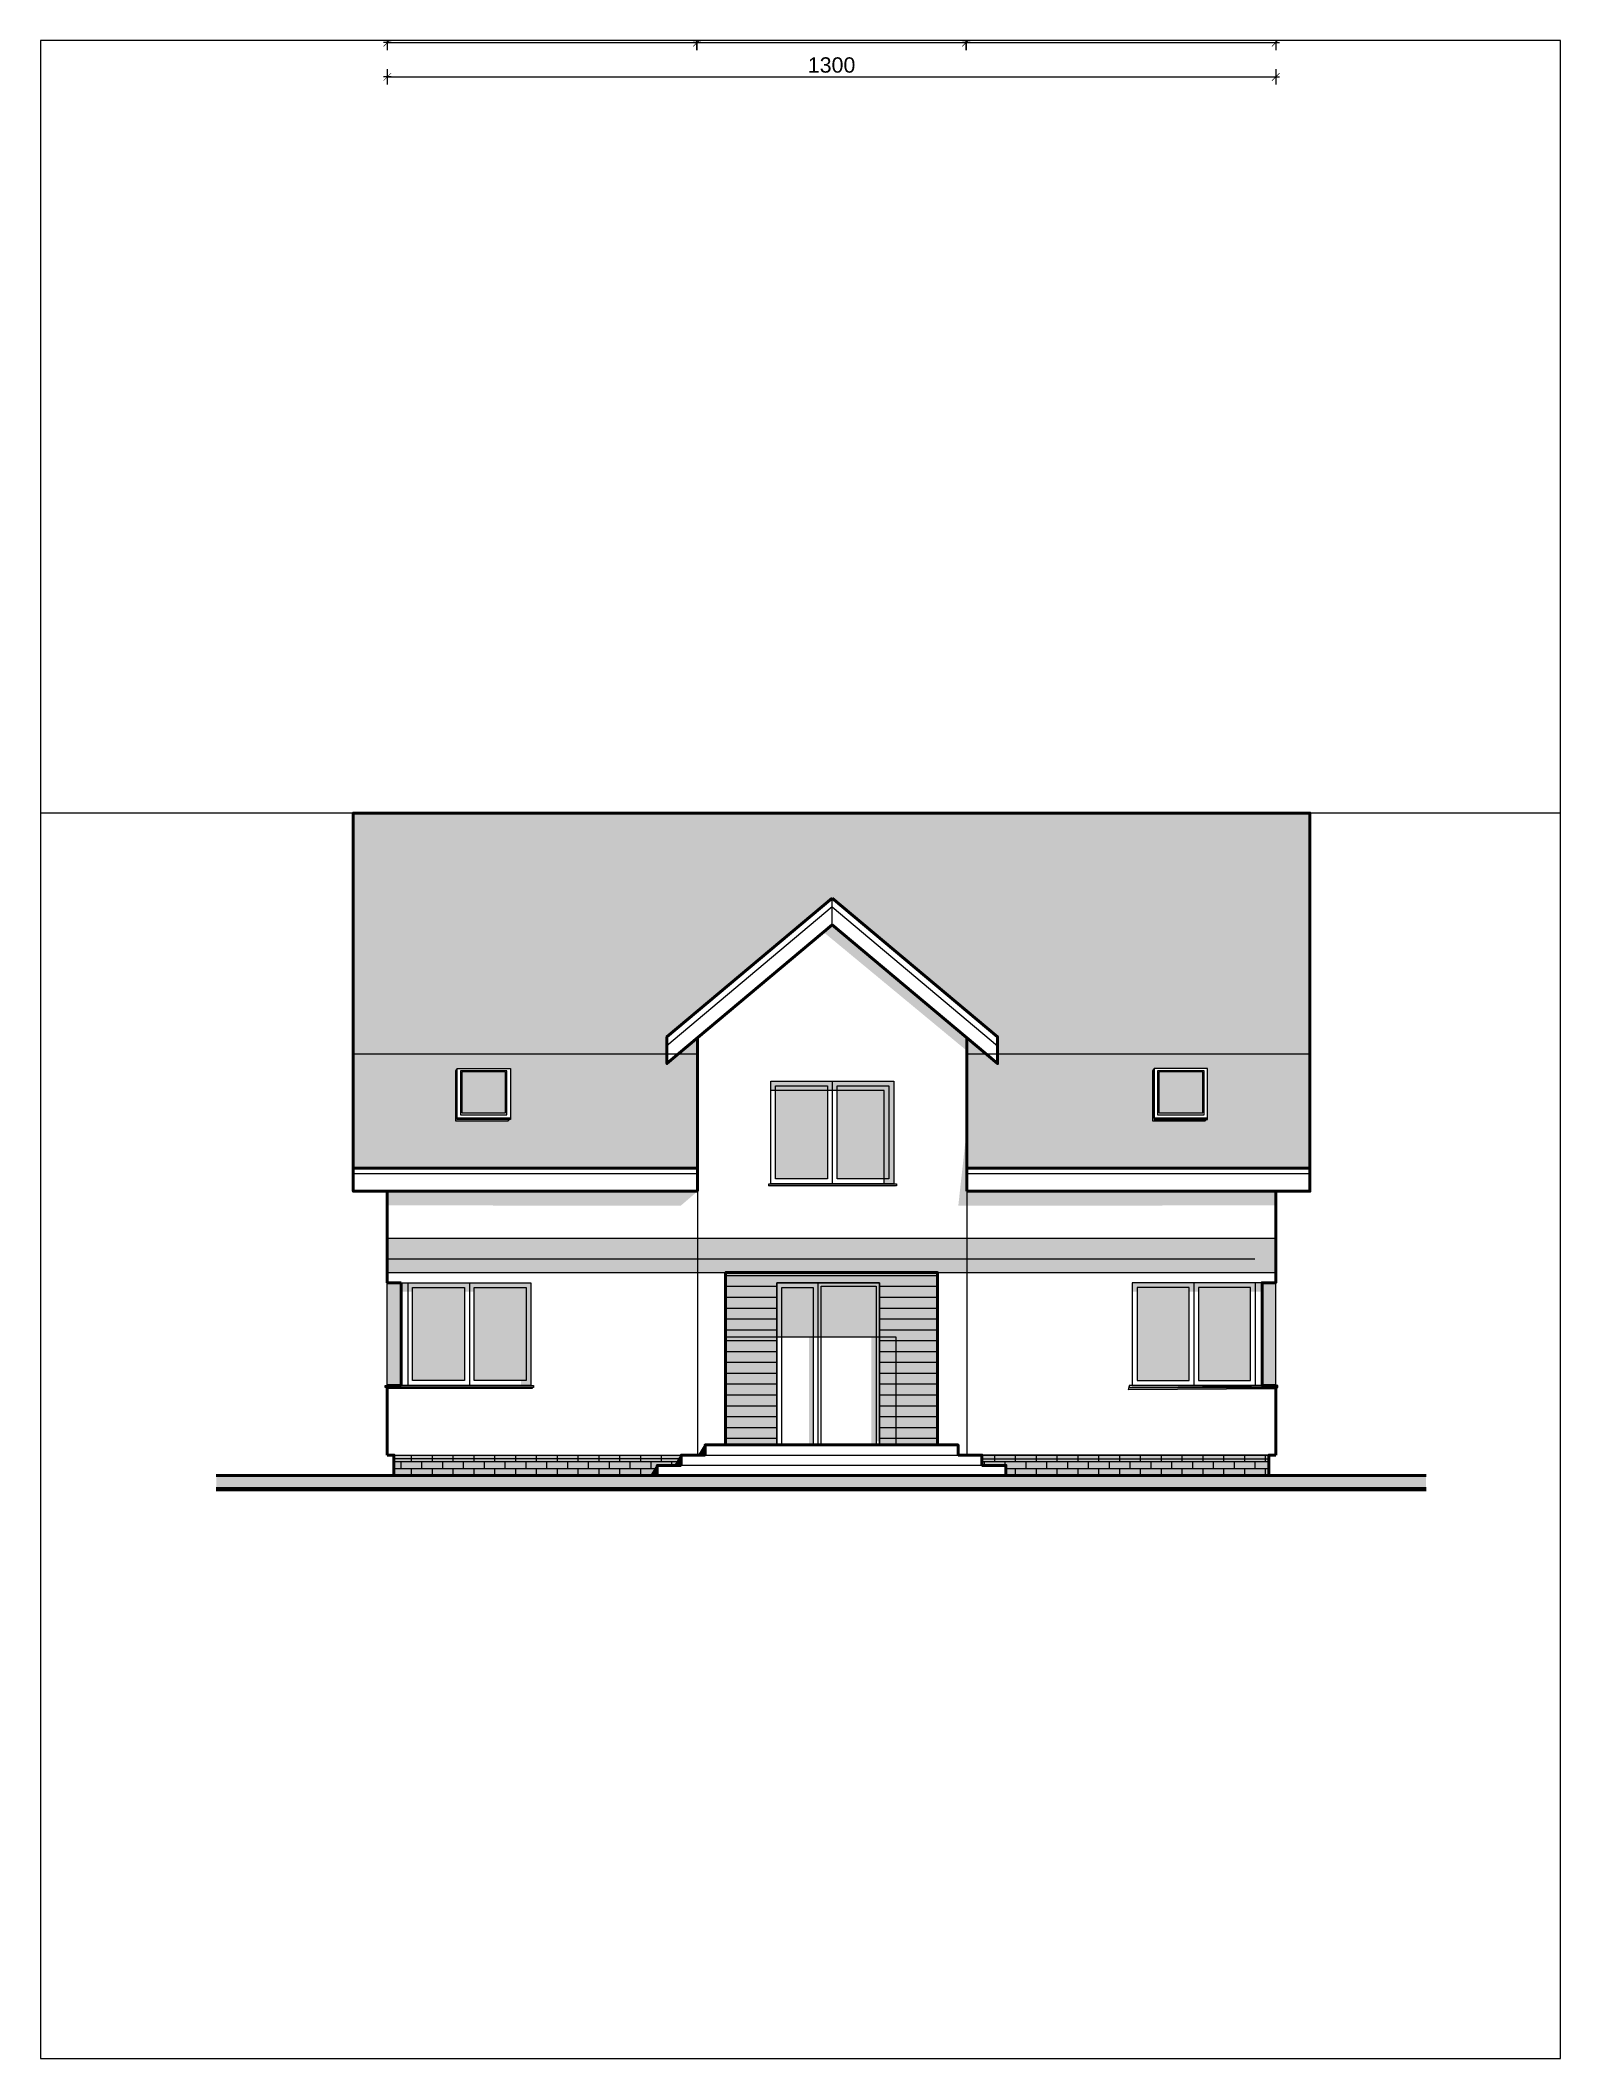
# Paper-space layout 'ELEW S' of a CAD drawing. Header units: millimetres. Extents: x -20 to 202, y -20 to 275.
# The model-space entities are those that its viewports show. They can reach past a viewport. Long polylines and large blocks are cut down to what shows.
import ezdxf

# ---------------------------------------------------------------- set-up
doc = ezdxf.new("R2010")
doc.units = ezdxf.units.MM
doc.linetypes.add('DASHED', pattern=[19.05, 12.7, -6.35])
doc.layers.get('0').update_dxf_attribs({"lineweight": 0})
for name, color, linetype, lineweight in [('A-ELEWACJA CIENKA', 11, 'Continuous', 13), ('A-RYS ELEWACJI', 40, 'Continuous', 50), ('A-schody', 2, 'Continuous', 0), ('A-wykończenie', 4, 'Continuous', 5), ('A17_OPIS_WARSTW', 32, 'Continuous', 9), ('B-CIENIE', 251, 'Continuous', 0), ('B-DREWNO', 34, 'Continuous', 0), ('B-materiały', 9, 'Continuous', 0), ('B-SZKŁO', 153, 'Continuous', 0)]:
    doc.layers.add(name, color=color, linetype=linetype, lineweight=lineweight)
doc.layers.add('A-linia poziomu stopu', color=7, linetype='DASHED', lineweight=0, plot=False)
doc.layers.add('B-BIAŁY ELEM', color=7, linetype='Continuous', lineweight=0, true_color=0xf0f0f0)
doc.layers.add('B-CEGŁA', color=7, linetype='Continuous', lineweight=0, true_color=0xba5b0d)
doc.styles.get("Standard").update_dxf_attribs({"font": 'arial.ttf'})
doc.dimstyles.new('PM-100', dxfattribs={"dimscale": 2.8, "dimtxt": 8, "dimasz": 0.5, "dimexe": 0, "dimexo": 0, "dimgap": 2, "dimtad": 1, "dimdec": 1, "dimrnd": 0.1, "dimzin": 13, "dimdsep": 46, "dimtxsty": 'Standard', "dimblk": 'Q', "dimcen": 0, "dimse1": 1, "dimse2": 1, "dimclrd": 256, "dimclre": 251, "dimclrt": 41, "dimadec": 1, "dimazin": 0, "dimtfac": 1, "dimtdec": 1, "dimtix": 1, "dimtmove": 1, "dimatfit": 0, "dimldrblk": 'NONE', "dimfxl": 1, "dimtolj": 1, "dimtzin": 13, "dimlwd": -1, "dimlwe": 0, "dimarcsym": 0})

# ---------------------------------------------------------------- blocks, each defined once
blk = doc.blocks.new('Q')
for p, q in [((-4, 0), (4, 0)), ((0, 8), (0, -8))]:
    blk.add_line(p, q)
at = {"const_width": 0.7}
blk.add_lwpolyline([(4, 4), (-4, -4)], dxfattribs=at)
blk = doc.blocks.new('*D231')
at = {"layer": 'A17_OPIS_WARSTW', "transparency": 16777216}
blk.add_line((3059.7, -800.2), (3509.9, -800.2), dxfattribs=at)
at = {"layer": 'Defpoints', "color": 0, "transparency": 16777216}
for p in [(3511.3, -294), (3058.3, -339), (3511.3, -800.2)]:
    blk.add_point(p, dxfattribs=at)
at = {"layer": 'A17_OPIS_WARSTW', "transparency": 16777216, "xscale": 1.4, "yscale": 1.4, "zscale": 1.4, "rotation": 180}
blk.add_blockref('Q', (3058.3, -800.2), dxfattribs=at)
at = {"layer": 'A17_OPIS_WARSTW', "transparency": 16777216, "xscale": 1.4, "yscale": 1.4, "zscale": 1.4}
blk.add_blockref('Q', (3511.3, -800.2), dxfattribs=at)
at = {"layer": 'A17_OPIS_WARSTW', "color": 41, "transparency": 16777216, "insert": (3284.8, -783.1), "char_height": 22.4, "attachment_point": 5}
blk.add_mtext('\\A1;453', dxfattribs=at)
blk = doc.blocks.new('_None')
blk = doc.blocks.new('*D232')
at = {"layer": 'A17_OPIS_WARSTW', "transparency": 16777216}
blk.add_line((3512.7, -800.2), (3903.9, -800.2), dxfattribs=at)
at = {"layer": 'Defpoints', "color": 0, "transparency": 16777216}
for p in [(3511.3, -294), (3905.3, -294), (3905.3, -800.2)]:
    blk.add_point(p, dxfattribs=at)
at = {"layer": 'A17_OPIS_WARSTW', "transparency": 16777216, "xscale": 1.4, "yscale": 1.4, "zscale": 1.4, "rotation": 180}
blk.add_blockref('Q', (3511.3, -800.2), dxfattribs=at)
at = {"layer": 'A17_OPIS_WARSTW', "transparency": 16777216, "xscale": 1.4, "yscale": 1.4, "zscale": 1.4}
blk.add_blockref('Q', (3905.3, -800.2), dxfattribs=at)
at = {"layer": 'A17_OPIS_WARSTW', "color": 41, "transparency": 16777216, "insert": (3708.3, -783.1), "char_height": 22.4, "attachment_point": 5}
blk.add_mtext('\\A1;394', dxfattribs=at)
blk = doc.blocks.new('*D233')
at = {"layer": 'A17_OPIS_WARSTW', "transparency": 16777216}
blk.add_line((3906.7, -800.2), (4356.9, -800.2), dxfattribs=at)
at = {"layer": 'Defpoints', "color": 0, "transparency": 16777216}
for p in [(3905.3, -294), (4358.3, -339), (4358.3, -800.2)]:
    blk.add_point(p, dxfattribs=at)
at = {"layer": 'A17_OPIS_WARSTW', "transparency": 16777216, "xscale": 1.4, "yscale": 1.4, "zscale": 1.4, "rotation": 180}
blk.add_blockref('Q', (3905.3, -800.2), dxfattribs=at)
at = {"layer": 'A17_OPIS_WARSTW', "transparency": 16777216, "xscale": 1.4, "yscale": 1.4, "zscale": 1.4}
blk.add_blockref('Q', (4358.3, -800.2), dxfattribs=at)
at = {"layer": 'A17_OPIS_WARSTW', "color": 41, "transparency": 16777216, "insert": (4131.8, -783.1), "char_height": 22.4, "attachment_point": 5}
blk.add_mtext('\\A1;453', dxfattribs=at)
blk = doc.blocks.new('*D234')
at = {"layer": 'A17_OPIS_WARSTW', "transparency": 16777216}
blk.add_line((3059.7, -850.2), (4356.9, -850.2), dxfattribs=at)
at = {"layer": 'Defpoints', "color": 0, "transparency": 16777216}
for p in [(3058.3, -319), (4358.3, -319), (4358.3, -850.2)]:
    blk.add_point(p, dxfattribs=at)
at = {"layer": 'A17_OPIS_WARSTW', "transparency": 16777216, "xscale": 1.4, "yscale": 1.4, "zscale": 1.4, "rotation": 180}
blk.add_blockref('Q', (3058.3, -850.2), dxfattribs=at)
at = {"layer": 'A17_OPIS_WARSTW', "transparency": 16777216, "xscale": 1.4, "yscale": 1.4, "zscale": 1.4}
blk.add_blockref('Q', (4358.3, -850.2), dxfattribs=at)
at = {"layer": 'A17_OPIS_WARSTW', "color": 41, "transparency": 16777216, "insert": (3708.3, -833.1), "char_height": 22.4, "attachment_point": 5}
blk.add_mtext('\\A1;1300', dxfattribs=at)

msp = doc.modelspace()

# ---------------------------------------------------------------- hatches: boundary and pattern name
at = {"layer": 'A-ELEWACJA CIENKA'}
h = msp.add_hatch(dxfattribs=at)
h.set_pattern_fill('AR-RSHKE', color=256, scale=0.1)
h.paths.add_polyline_path([(3709.32, -2051.47), (3951.32, -2254.52), (3951.28, -2279.24), (4408.32, -2279.24), (4408.32, -1927.26), (3008.32, -1927.26), (3008.32, -2279.24), (3467.36, -2279.24), (3467.33, -2254.52)])
h.paths.add_polyline_path([(3512.32, -2279.24), (3484.54, -2279.24), (3467.39, -2293.64), (3467.36, -2279.24), (3008.32, -2279.24), (3008.32, -2446.49), (3512.32, -2446.49)])
h.paths.add_polyline_path([(3238.25, -2375.43), (3160.25, -2375.43), (3160.25, -2300.68), (3238.25, -2300.68)], flags=16)
h.paths.add_polyline_path([(3233.25, -2370.43), (3165.25, -2370.43), (3165.25, -2305.68), (3233.25, -2305.68)], flags=0)
h.paths.add_polyline_path([(4408.32, -2279.24), (3951.28, -2279.24), (3951.26, -2293.64), (3934.1, -2279.24), (3906.32, -2279.24), (3906.32, -2446.49), (4408.32, -2446.49)])
h.paths.add_polyline_path([(4180.4, -2300.68), (4258.4, -2300.68), (4258.4, -2375.43), (4180.4, -2375.43)], flags=16)
h.paths.add_polyline_path([(4185.4, -2305.68), (4253.4, -2305.68), (4253.4, -2370.43), (4185.4, -2370.43)], flags=0)
h.paths.add_polyline_path([(3906.32, -2255.93), (3906.32, -2279.24), (3934.1, -2279.24)], flags=17)
h.paths.add_polyline_path([(3512.32, -2255.93), (3484.54, -2279.24), (3512.32, -2279.24)], flags=17)
at = {"layer": 'A-ELEWACJA CIENKA', "transparency": 33554477}
h = msp.add_hatch(color=256, dxfattribs=at)
h.dxf.hatch_style = 1
h.paths.add_polyline_path([(3160.25, -2300.68), (3157.87, -2304.21), (3157.87, -2377.08), (3234.97, -2377.08), (3238.25, -2373.43), (3160.25, -2373.43)])
at = {"layer": 'A-ELEWACJA CIENKA', "transparency": 33554503}
h = msp.add_hatch(color=19, dxfattribs=at)
h.dxf.hatch_style = 1
h.paths.add_polyline_path([(4180.4, -2300.68), (4178.02, -2304.21), (4178.02, -2377.08), (4255.12, -2377.08), (4258.4, -2373.43), (4180.4, -2373.43)])
at = {"layer": 'A-ELEWACJA CIENKA'}
h = msp.add_hatch(color=256, dxfattribs=at)
h.dxf.hatch_style = 1
h.paths.add_polyline_path([(3619.32, -2469.24), (3803.25, -2469.24), (3803.25, -2472.24), (3619.32, -2472.24), (3616.32, -2472.24), (3616.32, -2469.24)])
h = msp.add_hatch(dxfattribs=at)
h.set_pattern_fill('ANSI31', color=256, scale=5, angle=315)
h.paths.add_polyline_path([(3553.32, -2599.24), (3863.32, -2599.24), (3863.32, -2851.24), (3778.32, -2851.24), (3778.32, -2614.24), (3628.32, -2614.24), (3628.32, -2851.24), (3553.32, -2851.24)])
h = msp.add_hatch(color=256, dxfattribs=at)
h.dxf.hatch_style = 1
h.paths.add_polyline_path([(3057.84, -2764.24), (3272.23, -2764.24), (3272.23, -2767.24), (3057.84, -2767.24), (3054.84, -2767.24), (3054.84, -2764.24)])
h = msp.add_hatch(color=256, dxfattribs=at)
h.dxf.hatch_style = 1
h.paths.add_polyline_path([(4358.32, -2764.24), (4143.93, -2764.24), (4143.93, -2767.24), (4358.32, -2767.24), (4361.32, -2767.24), (4361.32, -2764.24)])
h = msp.add_hatch(dxfattribs=at)
h.set_pattern_fill('AR-BRSTD', color=256, scale=0.15)
h.paths.add_polyline_path([(3068.32, -2866.24), (3488.32, -2866.24), (3488.32, -2881.24), (3453.32, -2881.24), (3453.32, -2896.24), (3068.32, -2896.24)])
h = msp.add_hatch(dxfattribs=at)
h.set_pattern_fill('AR-BRSTD', color=256, scale=0.15)
h.paths.add_polyline_path([(4348.32, -2866.24), (3928.32, -2866.24), (3928.32, -2881.24), (3963.32, -2881.24), (3963.32, -2896.24), (4348.32, -2896.24)])
h = msp.add_hatch(dxfattribs=at)
h.set_pattern_fill('AR-BRSTD', color=256, scale=0.15)
h.paths.add_polyline_path([(4348.32, -2866.24), (3928.32, -2866.24), (3928.32, -2881.24), (3963.32, -2881.24), (3963.32, -2896.24), (4348.32, -2896.24)])
at = {"layer": 'B-BIAŁY ELEM', "transparency": 33554687}
h = msp.add_hatch(color=256, dxfattribs=at)
h.dxf.hatch_style = 1
h.paths.add_polyline_path([(3863.32, -2599.24), (4358.32, -2599.24), (4358.32, -2549.24), (3057.84, -2549.24), (3057.84, -2599.24)])
at = {"layer": 'B-CEGŁA'}
h = msp.add_hatch(color=256, dxfattribs=at)
h.dxf.hatch_style = 1
h.paths.add_polyline_path([(3067.84, -2866.24), (3488.32, -2866.24), (3488.32, -2881.24), (3453.32, -2881.24), (3453.32, -2896.24), (3067.84, -2896.24)])
h = msp.add_hatch(color=256, dxfattribs=at)
h.dxf.hatch_style = 1
h.paths.add_polyline_path([(4348.81, -2866.24), (3928.32, -2866.24), (3928.32, -2881.24), (3963.32, -2881.24), (3963.32, -2896.24), (4348.81, -2896.24)])
at = {"layer": 'B-CIENIE', "transparency": 33554503}
h = msp.add_hatch(color=0, dxfattribs=at)
h.dxf.hatch_style = 1
h.paths.add_polyline_path([(3709.32, -2090.63), (3696.62, -2101.29), (3906.32, -2274.86), (3906.32, -2501.41), (3906.32, -2480.24), (3906.32, -2255.93)])
h = msp.add_hatch(color=0, dxfattribs=at)
h.dxf.hatch_style = 1
h.paths.add_polyline_path([(3160.25, -2300.68), (3157.87, -2304.21), (3157.87, -2377.08), (3234.97, -2377.08), (3238.25, -2373.43), (3160.25, -2373.43)])
h = msp.add_hatch(color=0, dxfattribs=at)
h.dxf.hatch_style = 1
h.paths.add_polyline_path([(4180.4, -2300.68), (4178.02, -2304.21), (4178.02, -2377.08), (4255.12, -2377.08), (4258.4, -2373.43), (4180.4, -2373.43)])
h = msp.add_hatch(color=0, dxfattribs=at)
h.dxf.hatch_style = 1
h.paths.add_polyline_path([(3231.25, -2305.68), (3167.25, -2305.68), (3167.25, -2306.93), (3229.42, -2306.93), (3229.42, -2365.43), (3231.25, -2365.43)])
h = msp.add_hatch(color=0, dxfattribs=at)
h.dxf.hatch_style = 1
h.paths.add_polyline_path([(3619.32, -2319.24), (3799.32, -2319.24), (3799.32, -2469.24), (3785.4, -2469.24), (3785.4, -2333.08), (3619.32, -2333.08)])
h = msp.add_hatch(color=0, dxfattribs=at)
h.dxf.hatch_style = 1
h.paths.add_polyline_path([(3702.32, -2326.24), (3626.32, -2326.24), (3626.32, -2330.84), (3699.37, -2330.84), (3699.37, -2462.24), (3702.32, -2462.24)])
h = msp.add_hatch(color=0, dxfattribs=at)
h.dxf.hatch_style = 1
h.paths.add_polyline_path([(3792.32, -2326.24), (3716.32, -2326.24), (3716.32, -2330.84), (3789.37, -2330.84), (3789.37, -2462.24), (3792.32, -2462.24)])
h = msp.add_hatch(color=0, dxfattribs=at)
h.dxf.hatch_style = 1
h.paths.add_polyline_path([(4251.4, -2305.68), (4187.4, -2305.68), (4187.4, -2306.93), (4249.57, -2306.93), (4249.57, -2365.43), (4251.4, -2365.43)])
h = msp.add_hatch(color=0, dxfattribs=at)
h.dxf.hatch_style = 1
h.paths.add_polyline_path([(3906.32, -2387.41), (3906.32, -2480.24), (4358.32, -2480.24), (4358.32, -2501.03), (3893.76, -2501.39)])
h = msp.add_hatch(color=0, dxfattribs=at)
h.dxf.hatch_style = 1
h.paths.add_polyline_path([(3619.32, -2472.24), (3803.25, -2469.24), (3800.72, -2473.76), (3619.32, -2473.76), (3615.15, -2473.74), (3616.32, -2469.24)])
h = msp.add_hatch(color=0, dxfattribs=at)
h.dxf.hatch_style = 1
h.paths.add_polyline_path([(3512.32, -2480.24), (3060.32, -2480.24), (3060.32, -2501.03), (3487.63, -2501.39)])
h = msp.add_hatch(color=0, dxfattribs=at)
h.dxf.hatch_style = 1
h.paths.add_polyline_path([(3078.27, -2614.24), (3057.84, -2614.24), (3057.84, -2764.24), (3078.27, -2764.24)])
h.paths.add_polyline_path([(4358.32, -2614.24), (4338.38, -2614.24), (4338.38, -2764.24), (4358.32, -2764.24)])
h = msp.add_hatch(color=0, dxfattribs=at)
h.dxf.hatch_style = 1
h.paths.add_polyline_path([(3268.32, -2614.24), (3078.27, -2614.24), (3078.27, -2627.12), (3254.02, -2627.12), (3254.02, -2764.24), (3268.32, -2764.24)])
h = msp.add_hatch(color=0, dxfattribs=at)
h.dxf.hatch_style = 1
h.paths.add_polyline_path([(3171.27, -2621.24), (3095.27, -2621.24), (3095.27, -2625.84), (3168.31, -2625.84), (3168.31, -2757.24), (3171.27, -2757.24)])
h = msp.add_hatch(color=0, dxfattribs=at)
h.dxf.hatch_style = 1
h.paths.add_polyline_path([(3261.29, -2621.24), (3185.29, -2621.24), (3185.29, -2625.84), (3258.34, -2625.84), (3258.34, -2757.24), (3261.29, -2757.24)])
h = msp.add_hatch(color=0, dxfattribs=at)
h.dxf.hatch_style = 1
h.paths.add_polyline_path([(3553.32, -2599.24), (3863.32, -2599.24), (3863.32, -2851.24), (3802.6, -2851.24), (3802.6, -2693.8), (3553.32, -2693.8)])
h = msp.add_hatch(color=0, dxfattribs=at)
h.dxf.hatch_style = 1
h.paths.add_polyline_path([(3778.32, -2614.24), (3628.32, -2614.24), (3628.32, -2627.12), (3766.25, -2627.12), (3766.25, -2846.24), (3778.32, -2846.24)])
h = msp.add_hatch(color=0, dxfattribs=at)
h.dxf.hatch_style = 1
h.paths.add_polyline_path([(3681.32, -2621.24), (3635.32, -2621.24), (3635.32, -2625.84), (3675.32, -2625.84), (3675.32, -2853.24), (3681.32, -2853.24)])
h = msp.add_hatch(color=0, dxfattribs=at)
h.dxf.hatch_style = 1
h.paths.add_polyline_path([(3773.32, -2619.24), (3693.32, -2619.24), (3693.32, -2623.84), (3766.37, -2623.84), (3766.37, -2851.24), (3773.32, -2851.24)])
h = msp.add_hatch(color=0, dxfattribs=at)
h.dxf.hatch_style = 1
h.paths.add_polyline_path([(4338.87, -2614.24), (4148.81, -2614.24), (4148.81, -2627.12), (4338.38, -2627.12), (4338.38, -2764.24), (4338.87, -2764.24)])
h = msp.add_hatch(color=0, dxfattribs=at)
h.dxf.hatch_style = 1
h.paths.add_polyline_path([(4231.81, -2621.24), (4155.81, -2621.24), (4155.81, -2625.84), (4228.86, -2625.84), (4228.86, -2757.24), (4231.81, -2757.24)])
h = msp.add_hatch(color=0, dxfattribs=at)
h.dxf.hatch_style = 1
h.paths.add_polyline_path([(4321.84, -2621.24), (4245.84, -2621.24), (4245.84, -2625.84), (4318.89, -2625.84), (4318.89, -2757.24), (4321.84, -2757.24)])
h = msp.add_hatch(color=0, dxfattribs=at)
h.dxf.hatch_style = 1
h.paths.add_polyline_path([(3057.84, -2767.24), (3270.54, -2767.24), (3269.69, -2768.76), (3057.84, -2768.76)])
h = msp.add_hatch(color=0, dxfattribs=at)
h.dxf.hatch_style = 1
h.paths.add_polyline_path([(4358.32, -2767.24), (4143.93, -2764.24), (4142.26, -2770.21), (4358.32, -2768.76)])
h = msp.add_hatch(color=0, dxfattribs=at)
h.dxf.hatch_style = 1
h.paths.add_polyline_path([(3523.32, -2851.24), (3523.32, -2866.24), (3514.28, -2866.24)])
h = msp.add_hatch(color=0, dxfattribs=at)
h.dxf.hatch_style = 1
h.paths.add_polyline_path([(3067.84, -2866.24), (3488.32, -2866.24), (3488.32, -2871.78), (3067.84, -2871.78)])
h = msp.add_hatch(color=0, dxfattribs=at)
h.dxf.hatch_style = 1
h.paths.add_polyline_path([(3453.32, -2881.24), (3453.32, -2896.24), (3444.28, -2896.24)])
h = msp.add_hatch(color=0, dxfattribs=at)
h.dxf.hatch_style = 1
h.paths.add_polyline_path([(3488.32, -2866.24), (3488.32, -2881.24), (3479.28, -2881.24)])
h = msp.add_hatch(color=0, dxfattribs=at)
h.dxf.hatch_style = 1
h.paths.add_polyline_path([(4348.81, -2866.24), (3928.32, -2866.24), (3928.32, -2871.78), (4348.81, -2871.78)])
at = {"layer": 'B-DREWNO', "transparency": 33554643}
h = msp.add_hatch(color=256, dxfattribs=at)
h.dxf.hatch_style = 1
h.paths.add_polyline_path([(3553.32, -2599.24), (3863.32, -2599.24), (3863.32, -2851.24), (3778.32, -2851.24), (3778.32, -2614.24), (3628.32, -2614.24), (3628.32, -2851.24), (3553.32, -2851.24)])
at = {"layer": 'B-materiały'}
h = msp.add_hatch(dxfattribs=at)
h.set_pattern_fill('AR-HBONE', color=256, scale=0.1)
h.paths.add_polyline_path([(2807.84, -2896.24), (4578.32, -2896.24), (4578.32, -2916.24), (2807.84, -2916.24)])
at = {"layer": 'B-SZKŁO', "transparency": 33554582}
h = msp.add_hatch(color=256, dxfattribs=at)
h.dxf.hatch_style = 1
h.paths.add_polyline_path([(3231.25, -2365.43), (3167.25, -2365.43), (3167.25, -2305.68), (3231.25, -2305.68)])
h = msp.add_hatch(color=256, dxfattribs=at)
h.dxf.hatch_style = 1
h.paths.add_polyline_path([(3702.32, -2462.24), (3626.32, -2462.24), (3626.32, -2326.24), (3702.32, -2326.24)])
h = msp.add_hatch(color=256, dxfattribs=at)
h.dxf.hatch_style = 1
h.paths.add_polyline_path([(3792.32, -2462.24), (3716.32, -2462.24), (3716.32, -2326.24), (3792.32, -2326.24)])
h = msp.add_hatch(color=256, dxfattribs=at)
h.dxf.hatch_style = 1
h.paths.add_polyline_path([(4251.4, -2365.43), (4187.4, -2365.43), (4187.4, -2305.68), (4251.4, -2305.68)])
h = msp.add_hatch(color=256, dxfattribs=at)
h.dxf.hatch_style = 1
h.paths.add_polyline_path([(3171.27, -2757.24), (3095.27, -2757.24), (3095.27, -2621.24), (3171.27, -2621.24)])
at = {"layer": 'B-SZKŁO', "transparency": 33554636}
h = msp.add_hatch(color=4, dxfattribs=at)
h.dxf.hatch_style = 1
h.paths.add_polyline_path([(3261.29, -2757.24), (3185.29, -2757.24), (3185.29, -2621.24), (3261.29, -2621.24)])
at = {"layer": 'B-SZKŁO', "transparency": 33554582}
h = msp.add_hatch(color=256, dxfattribs=at)
h.dxf.hatch_style = 1
h.paths.add_polyline_path([(4231.32, -2757.24), (4155.32, -2757.24), (4155.32, -2621.24), (4231.32, -2621.24)])
h = msp.add_hatch(color=256, dxfattribs=at)
h.dxf.hatch_style = 1
h.paths.add_polyline_path([(4321.35, -2757.24), (4245.35, -2757.24), (4245.35, -2621.24), (4321.35, -2621.24)])

# ---------------------------------------------------------------- linework, layer by layer
at = {"layer": 'A-ELEWACJA CIENKA'}
for p, q in [((3709.32, -2064.52), (3467.35, -2267.56)), ((3709.32, -2090.63), (3709.32, -2051.47)), ((3709.32, -2064.52), (3951.3, -2267.56)), ((3709.32, -2319.24), (3709.32, -2469.24)), ((3160.25, -2373.43), (3238.25, -2373.43)), ((4180.4, -2373.43), (4258.4, -2373.43)), ((3008.32, -2454.16), (3512.32, -2454.16)), ((3906.32, -2454.16), (4408.32, -2454.16)), ((3512.32, -2480.24), (3512.32, -2866.24)), ((3906.32, -2480.24), (3906.32, -2866.24)), ((3057.84, -2764.24), (3057.84, -2614.24)), ((3088.27, -2614.24), (3088.27, -2764.24)), ((3178.29, -2614.24), (3178.29, -2764.24)), ((3681.32, -2621.24), (3681.32, -2851.24)), ((3688.32, -2614.24), (3688.32, -2851.24)), ((4238.35, -2614.24), (4238.35, -2764.24)), ((4328.38, -2614.24), (4328.38, -2764.24)), ((4358.32, -2764.24), (4358.32, -2614.24)), ((3067.84, -2866.24), (3488.32, -2866.24)), ((3453.32, -2896.24), (3453.32, -2881.24)), ((3928.32, -2881.24), (3488.32, -2881.24)), ((3523.32, -2866.24), (3893.32, -2866.24)), ((3928.32, -2866.24), (4348.32, -2866.24)), ((3440.13, -2896.24), (3453.32, -2896.24))]:
    msp.add_line(p, q, dxfattribs=at)
at = {"layer": 'A-ELEWACJA CIENKA', "transparency": 33554477}
for points in [[(3160.25, -2300.68), (3157.87, -2304.21), (3157.87, -2377.08), (3234.97, -2377.08), (3238.25, -2373.43), (3160.25, -2373.43), (3160.25, -2300.68)], [(4180.4, -2300.68), (4178.02, -2304.21), (4178.02, -2377.08), (4255.12, -2377.08), (4258.4, -2373.43), (4180.4, -2373.43), (4180.4, -2300.68)]]:
    msp.add_lwpolyline(points, dxfattribs=at)
at = {"layer": 'A-ELEWACJA CIENKA'}
for points in [[(3160.25, -2300.68), (3238.25, -2300.68), (3238.25, -2375.43), (3160.25, -2375.43), (3160.25, -2300.68)], [(4258.4, -2300.68), (4180.4, -2300.68), (4180.4, -2375.43), (4258.4, -2375.43), (4258.4, -2300.68)], [(3619.32, -2319.24), (3799.32, -2319.24), (3799.32, -2469.24), (3619.32, -2469.24), (3619.32, -2319.24)], [(3619.32, -2469.24), (3803.25, -2469.24), (3803.25, -2472.24), (3619.32, -2472.24), (3616.32, -2472.24), (3616.32, -2469.24), (3619.32, -2469.24)], [(3863.32, -2599.24), (4358.32, -2599.24), (4358.32, -2549.24), (3057.84, -2549.24), (3057.84, -2599.24), (3863.32, -2599.24)], [(3553.32, -2599.24), (3863.32, -2599.24), (3863.32, -2851.24), (3778.32, -2851.24), (3778.32, -2614.24), (3628.32, -2614.24), (3628.32, -2851.24), (3553.32, -2851.24), (3553.32, -2599.24)], [(3628.32, -2851.24), (3628.32, -2614.24), (3778.32, -2614.24), (3778.32, -2851.24)], [(3635.32, -2851.24), (3635.32, -2621.24), (3681.32, -2621.24)], [(3693.32, -2851.24), (3693.32, -2619.24), (3773.32, -2619.24), (3773.32, -2851.24)], [(3057.84, -2764.24), (3272.23, -2764.24), (3272.23, -2767.24), (3057.84, -2767.24), (3054.84, -2767.24), (3054.84, -2764.24), (3057.84, -2764.24)], [(4358.32, -2764.24), (4143.93, -2764.24), (4143.93, -2767.24), (4358.32, -2767.24), (4361.32, -2767.24), (4361.32, -2764.24), (4358.32, -2764.24)], [(3067.84, -2866.24), (3488.32, -2866.24), (3488.32, -2881.24), (3453.32, -2881.24), (3453.32, -2896.24), (3067.84, -2896.24), (3067.84, -2866.24)]]:
    msp.add_lwpolyline(points, dxfattribs=at)
for points in [[(3231.25, -2305.68), (3167.25, -2305.68), (3167.25, -2365.43), (3231.25, -2365.43)], [(3702.32, -2462.24), (3626.32, -2462.24), (3626.32, -2326.24), (3702.32, -2326.24)], [(3716.32, -2326.24), (3792.32, -2326.24), (3792.32, -2462.24), (3716.32, -2462.24)], [(3078.27, -2614.24), (3268.32, -2614.24), (3268.32, -2764.24), (3078.27, -2764.24)], [(3171.29, -2757.24), (3095.27, -2757.24), (3095.27, -2621.24), (3171.29, -2621.24)], [(3185.29, -2621.24), (3261.32, -2621.24), (3261.32, -2757.24), (3185.29, -2757.24)], [(4338.38, -2614.24), (4148.32, -2614.24), (4148.32, -2764.24), (4338.38, -2764.24)], [(4231.35, -2621.24), (4155.32, -2621.24), (4155.32, -2757.24), (4231.35, -2757.24)], [(4245.35, -2757.24), (4321.38, -2757.24), (4321.38, -2621.24), (4245.35, -2621.24)]]:
    msp.add_lwpolyline(points, close=True, dxfattribs=at)
at = {"layer": 'A-linia poziomu stopu'}
for p, q in [((3008.32, -2279.24), (3512.32, -2279.24)), ((3906.32, -2279.24), (4408.32, -2279.24)), ((3057.84, -2579.24), (4358.32, -2579.24))]:
    msp.add_line(p, q, dxfattribs=at)
at = {"layer": 'A-RYS ELEWACJI'}
for p, q in [((3512.32, -2480.24), (3512.32, -2255.93)), ((3906.32, -2255.93), (3906.32, -2480.24)), ((3057.84, -2480.24), (3057.84, -2614.24)), ((3078.27, -2614.24), (3057.84, -2614.24)), ((3078.27, -2614.24), (3078.27, -2764.24)), ((3078.27, -2764.24), (3057.84, -2764.24)), ((3057.84, -2764.24), (3057.84, -2866.24)), ((3453.32, -2896.24), (2807.84, -2896.24)), ((3963.32, -2896.24), (4578.32, -2896.24))]:
    msp.add_line(p, q, dxfattribs=at)
for points in [[(3512.32, -2446.49), (3008.32, -2446.49), (3008.32, -1927.26), (4408.32, -1927.26), (4408.32, -2446.49), (3906.32, -2446.49)], [(3709.32, -2051.47), (3467.33, -2254.52), (3467.39, -2293.64), (3709.32, -2090.63)], [(3709.32, -2051.47), (3951.32, -2254.52), (3951.26, -2293.64), (3709.32, -2090.63)], [(3512.32, -2480.24), (3008.32, -2480.24), (3008.32, -2446.49), (3512.32, -2446.49)], [(3906.32, -2446.49), (4408.32, -2446.49), (4408.32, -2480.24), (3906.32, -2480.24)], [(4358.32, -2480.24), (4358.32, -2614.24), (4338.38, -2614.24), (4338.38, -2764.24), (4358.32, -2764.24), (4358.32, -2866.24)], [(3553.32, -2851.24), (3553.32, -2599.24), (3863.32, -2599.24), (3863.32, -2849.24)], [(3523.32, -2866.24), (3523.32, -2851.24), (3893.32, -2851.24), (3893.32, -2866.24)], [(3057.84, -2866.24), (3067.84, -2866.24), (3067.84, -2896.24)], [(3928.32, -2881.24), (3963.32, -2881.24), (3963.32, -2896.24), (3453.32, -2896.24), (3453.32, -2881.24), (3488.32, -2881.24)], [(3488.32, -2881.24), (3488.32, -2866.24), (3523.32, -2866.24)], [(3893.32, -2866.24), (3928.32, -2866.24), (3928.32, -2881.24)], [(4358.32, -2866.24), (4348.32, -2866.24), (4348.32, -2896.24)]]:
    msp.add_lwpolyline(points, dxfattribs=at)
at = {"layer": 'A-schody'}
msp.add_line((9137.27, -1927.26), (-1610.41, -1927.26), dxfattribs=at)
at = {"layer": 'A-wykończenie', "lineweight": 158}
msp.add_line((4578.32, -2916.24), (2807.84, -2916.24), dxfattribs=at)
at = {"layer": 'B-CIENIE', "color": 0, "transparency": 33554503}
for points in [[(3619.32, -2319.24), (3799.32, -2319.24), (3799.32, -2469.24), (3785.4, -2469.24), (3785.4, -2333.08), (3619.32, -2333.08), (3619.32, -2319.24), (3799.32, -2319.24)], [(3553.32, -2599.24), (3863.32, -2599.24), (3863.32, -2851.24), (3802.6, -2851.24), (3802.6, -2693.8), (3553.32, -2693.8), (3553.32, -2599.24)], [(3057.84, -2767.24), (3270.54, -2767.24), (3269.69, -2768.76), (3057.84, -2768.76), (3057.84, -2768.76), (3057.84, -2767.24), (3057.84, -2767.24)], [(4358.32, -2767.24), (4143.93, -2764.24), (4142.26, -2770.21), (4358.32, -2768.76), (4358.32, -2768.76), (4358.32, -2767.24), (4358.32, -2767.24)], [(3523.32, -2851.24), (3523.32, -2866.24), (3514.28, -2866.24), (3523.32, -2851.24)], [(3067.84, -2866.24), (3488.32, -2866.24), (3488.32, -2871.78), (3067.84, -2871.78), (3067.84, -2866.24)], [(3453.32, -2881.24), (3453.32, -2896.24), (3444.28, -2896.24), (3453.32, -2881.24)], [(3488.32, -2866.24), (3488.32, -2881.24), (3479.28, -2881.24), (3488.32, -2866.24)], [(4348.81, -2866.24), (3928.32, -2866.24), (3928.32, -2871.78), (4348.81, -2871.78), (4348.81, -2866.24)]]:
    msp.add_lwpolyline(points, dxfattribs=at)
at = {"layer": 'B-materiały'}
for points in [[(3233.25, -2304.18), (3165.25, -2304.18), (3165.25, -2368.43), (3233.25, -2368.43)], [(4253.4, -2304.18), (4185.4, -2304.18), (4185.4, -2368.43), (4253.4, -2368.43)]]:
    msp.add_lwpolyline(points, close=True, dxfattribs=at)
at = {"layer": 'B-SZKŁO', "transparency": 33554636}
msp.add_lwpolyline([(4251.4, -2305.68), (4187.4, -2305.68), (4187.4, -2365.43), (4251.4, -2365.43)], close=True, dxfattribs=at)

# ---------------------------------------------------------------- dimensions: what is measured, and where the dimension line sits
at = {"layer": 'A17_OPIS_WARSTW'}
for base, p1, p2, picture, middle in [((3511.32, -800.15), (3058.32, -339), (3511.32, -294), '*D231', (3284.82, -783.11)), ((3905.32, -800.15), (3511.32, -294), (3905.32, -294), '*D232', (3708.32, -783.11)), ((4358.32, -800.15), (3905.32, -294), (4358.32, -339), '*D233', (4131.82, -783.11)), ((4358.32, -850.15), (3058.32, -319), (4358.32, -319), '*D234', (3708.32, -833.11))]:
    dim = msp.add_linear_dim(base=base, p1=p1, p2=p2, dimstyle='PM-100', dxfattribs=at)
    dim.commit()
    dim.dimension.update_dxf_attribs({"geometry": picture, "text_midpoint": middle})

psp = doc.layouts.new('ELEW S')

# ---------------------------------------------------------------- viewports
at = {"layer": 'A-wykończenie'}
psp.add_viewport(center=(91.18, 127.37), size=(222.47, 295.209), view_center_point=(3662.84, -2272.96), view_height=2952.094, dxfattribs=at)

doc.saveas('drawing.dxf')
